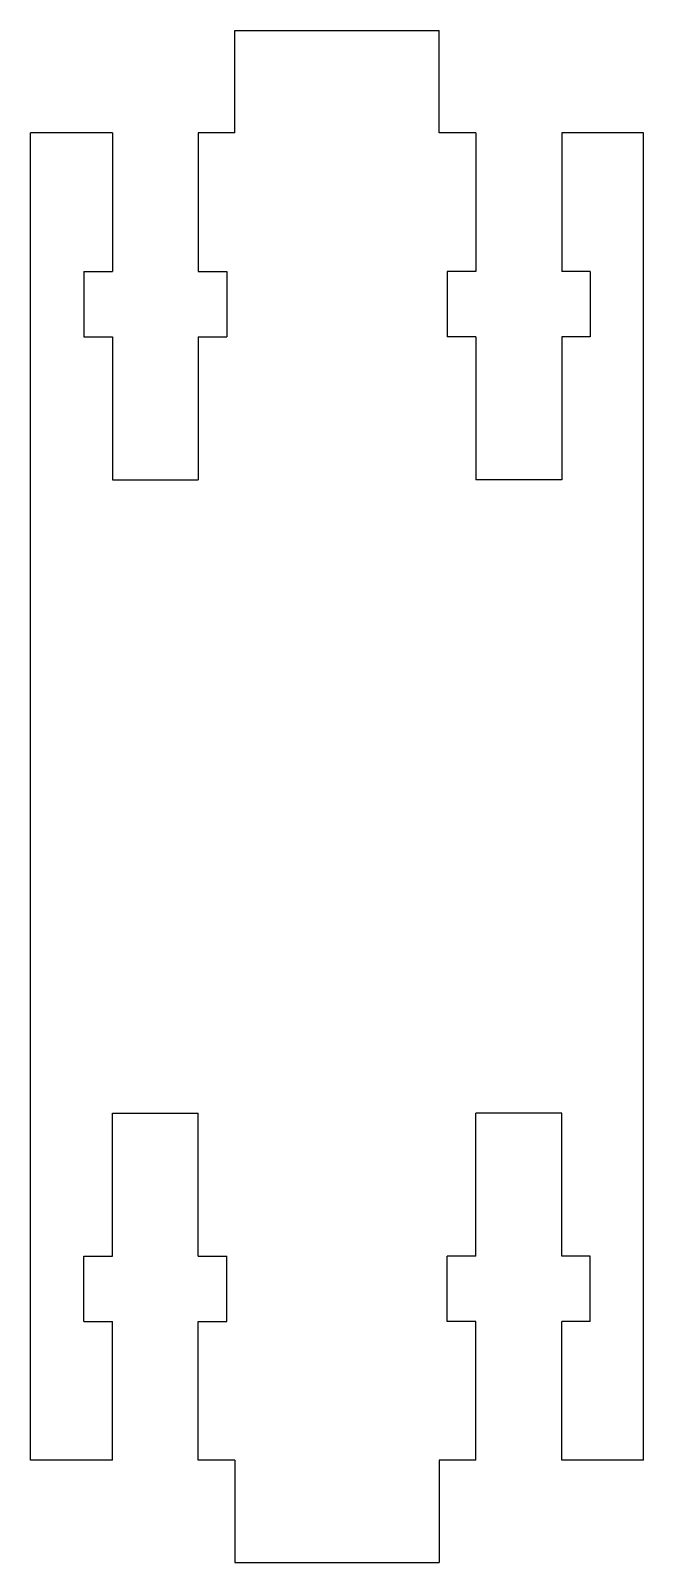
# Model space of a CAD drawing. Header units: millimetres. Extents: x -30 to 0, y -5 to 70.
import ezdxf

# ---------------------------------------------------------------- set-up
doc = ezdxf.new("R2010")
doc.units = ezdxf.units.MM

msp = doc.modelspace()

# ---------------------------------------------------------------- linework, layer by layer
at = {"color": 7, "linetype": 'Continuous', "lineweight": 25}
for p, q in [((-20, 70), (-10, 70)), ((-20, 65), (-20, 70)), ((-10, 65), (-10, 70)), ((-26, 65), (-30, 65)), ((-30, 0), (-30, 65)), ((-26, 65), (-26, 58.2)), ((-20, 65), (-21.8, 65)), ((-21.8, 65), (-21.8, 58.2)), ((-8.2, 65), (-10, 65)), ((-8.2, 65), (-8.2, 58.2)), ((0, 65), (-4, 65)), ((-4, 65), (-4, 58.2)), ((0, 0), (0, 65)), ((-27.4, 58.2), (-27.4, 55)), ((-27.4, 58.2), (-26, 58.2)), ((-21.8, 58.2), (-20.4, 58.2)), ((-20.4, 58.2), (-20.4, 55)), ((-9.6, 58.2), (-9.6, 55)), ((-8.2, 58.2), (-9.6, 58.2)), ((-2.6, 58.2), (-4, 58.2)), ((-2.6, 58.2), (-2.6, 55)), ((-27.4, 55), (-26, 55)), ((-26, 55), (-26, 48)), ((-21.8, 55), (-20.4, 55)), ((-21.8, 55), (-21.8, 48)), ((-8.2, 55), (-9.6, 55)), ((-8.2, 55), (-8.2, 48)), ((-2.6, 55), (-4, 55)), ((-4, 55), (-4, 48)), ((-26, 48), (-21.8, 48)), ((-4, 48), (-8.2, 48)), ((-26, 10), (-26, 17)), ((-26, 17), (-21.8, 17)), ((-21.8, 10), (-21.8, 17)), ((-8.2, 10), (-8.2, 17)), ((-4, 17), (-8.2, 17)), ((-4, 10), (-4, 17)), ((-27.4, 6.8), (-27.4, 10)), ((-27.4, 10), (-26, 10)), ((-21.8, 10), (-20.4, 10)), ((-20.4, 6.8), (-20.4, 10)), ((-9.6, 6.8), (-9.6, 10)), ((-8.2, 10), (-9.6, 10)), ((-2.6, 10), (-4, 10)), ((-2.6, 6.8), (-2.6, 10)), ((-27.4, 6.8), (-26, 6.8)), ((-26, 0), (-26, 6.8)), ((-21.8, 6.8), (-20.4, 6.8)), ((-21.8, 0), (-21.8, 6.8)), ((-8.2, 6.8), (-9.6, 6.8)), ((-8.2, 0), (-8.2, 6.8)), ((-2.6, 6.8), (-4, 6.8)), ((-4, 0), (-4, 6.8)), ((-26, 0), (-30, 0)), ((-20, 0), (-21.8, 0)), ((-20, 0), (-20, -5)), ((-10, 0), (-10, -5)), ((-8.2, 0), (-10, 0)), ((0, 0), (-4, 0)), ((-20, -5), (-10, -5))]:
    msp.add_line(p, q, dxfattribs=at)

doc.saveas('drawing.dxf')
